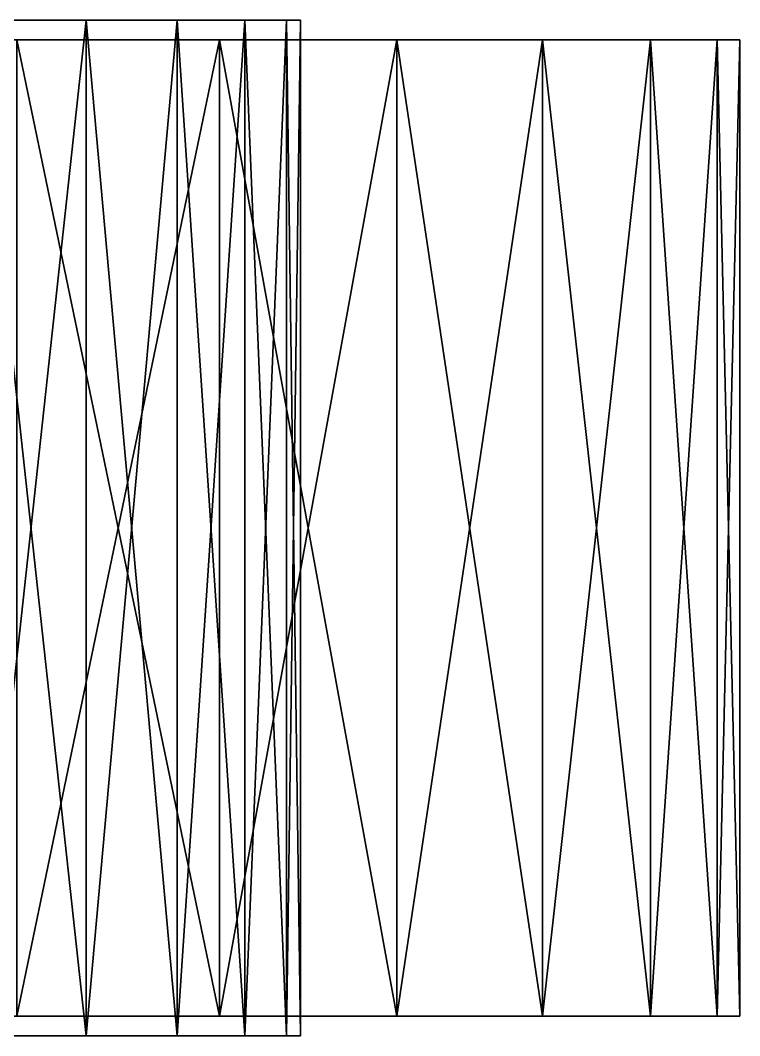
# Model space of a CAD drawing. Header units: millimetres. Extents: x -510 to 550, y -577 to 577.
# Drawn here: x 476.3 to 550, y 398 to 502 of the extents above; entities that cross this region are included whole.
import ezdxf

# ---------------------------------------------------------------- set-up
doc = ezdxf.new("R2010")
doc.units = ezdxf.units.MM
doc.layers.add('wheel_front_left_visual_0', color=7, linetype='Continuous', true_color=0x14171a)
doc.layers.add('wheel_front_left_visual_1', color=7, linetype='Continuous', true_color=0x7a858c)

msp = doc.modelspace()

# ---------------------------------------------------------------- linework, layer by layer
at = {"layer": 'wheel_front_left_visual_0', "true_color": 0x14171a}
for points in [[(430, 500, -280), (547.69, 500, -256.59), (550, 500, -280)], [(430, 500, -280), (540.87, 500, -234.08), (547.69, 500, -256.59)], [(430, 500, -280), (529.78, 500, -213.33), (540.87, 500, -234.08)], [(430, 500, -280), (514.85, 500, -195.15), (529.78, 500, -213.33)], [(430, 500, -280), (496.67, 500, -180.22), (514.85, 500, -195.15)], [(430, 500, -280), (475.92, 500, -169.13), (496.67, 500, -180.22)], [(430, 500, -280), (496.67, 500, -379.78), (475.92, 500, -390.87)], [(430, 500, -280), (514.85, 500, -364.85), (496.67, 500, -379.78)], [(430, 500, -280), (529.78, 500, -346.67), (514.85, 500, -364.85)], [(430, 500, -280), (540.87, 500, -325.92), (529.78, 500, -346.67)], [(430, 500, -280), (547.69, 500, -303.41), (540.87, 500, -325.92)], [(430, 500, -280), (550, 500, -280), (547.69, 500, -303.41)], [(496.67, 500, -180.22), (475.92, 500, -169.13), (475.92, 400, -169.13)], [(496.67, 500, -180.22), (475.92, 400, -169.13), (496.67, 400, -180.22)], [(475.92, 500, -390.87), (496.67, 500, -379.78), (496.67, 400, -379.78)], [(475.92, 500, -390.87), (496.67, 400, -379.78), (475.92, 400, -390.87)], [(514.85, 500, -195.15), (496.67, 500, -180.22), (496.67, 400, -180.22)], [(514.85, 500, -195.15), (496.67, 400, -180.22), (514.85, 400, -195.15)], [(496.67, 500, -379.78), (514.85, 500, -364.85), (514.85, 400, -364.85)], [(496.67, 500, -379.78), (514.85, 400, -364.85), (496.67, 400, -379.78)], [(529.78, 500, -213.33), (514.85, 500, -195.15), (514.85, 400, -195.15)], [(529.78, 500, -213.33), (514.85, 400, -195.15), (529.78, 400, -213.33)], [(514.85, 500, -364.85), (529.78, 500, -346.67), (529.78, 400, -346.67)], [(514.85, 500, -364.85), (529.78, 400, -346.67), (514.85, 400, -364.85)], [(540.87, 500, -234.08), (529.78, 500, -213.33), (529.78, 400, -213.33)], [(540.87, 500, -234.08), (529.78, 400, -213.33), (540.87, 400, -234.08)], [(529.78, 500, -346.67), (540.87, 500, -325.92), (540.87, 400, -325.92)], [(529.78, 500, -346.67), (540.87, 400, -325.92), (529.78, 400, -346.67)], [(547.69, 500, -256.59), (540.87, 500, -234.08), (540.87, 400, -234.08)], [(547.69, 500, -256.59), (540.87, 400, -234.08), (547.69, 400, -256.59)], [(540.87, 500, -325.92), (547.69, 500, -303.41), (547.69, 400, -303.41)], [(540.87, 500, -325.92), (547.69, 400, -303.41), (540.87, 400, -325.92)], [(550, 500, -280), (547.69, 500, -256.59), (547.69, 400, -256.59)], [(550, 500, -280), (547.69, 400, -256.59), (550, 400, -280)], [(547.69, 500, -303.41), (550, 500, -280), (550, 400, -280)], [(547.69, 500, -303.41), (550, 400, -280), (547.69, 400, -303.41)], [(550, 400, -280), (547.69, 400, -256.59), (430, 400, -280)], [(547.69, 400, -256.59), (540.87, 400, -234.08), (430, 400, -280)], [(540.87, 400, -234.08), (529.78, 400, -213.33), (430, 400, -280)], [(529.78, 400, -213.33), (514.85, 400, -195.15), (430, 400, -280)], [(514.85, 400, -195.15), (496.67, 400, -180.22), (430, 400, -280)], [(496.67, 400, -180.22), (475.92, 400, -169.13), (430, 400, -280)], [(475.92, 400, -390.87), (496.67, 400, -379.78), (430, 400, -280)], [(496.67, 400, -379.78), (514.85, 400, -364.85), (430, 400, -280)], [(514.85, 400, -364.85), (529.78, 400, -346.67), (430, 400, -280)], [(529.78, 400, -346.67), (540.87, 400, -325.92), (430, 400, -280)], [(540.87, 400, -325.92), (547.69, 400, -303.41), (430, 400, -280)], [(547.69, 400, -303.41), (550, 400, -280), (430, 400, -280)]]:
    msp.add_3dface(points, dxfattribs=at)
at = {"layer": 'wheel_front_left_visual_1', "true_color": 0x7a858c}
for points in [[(430, 502, -280), (503.56, 502, -265.37), (505, 502, -280)], [(430, 502, -280), (499.29, 502, -251.3), (503.56, 502, -265.37)], [(430, 502, -280), (492.36, 502, -238.33), (499.29, 502, -251.3)], [(430, 502, -280), (483.03, 502, -226.97), (492.36, 502, -238.33)], [(430, 502, -280), (471.67, 502, -217.64), (483.03, 502, -226.97)], [(430, 502, -280), (483.03, 502, -333.03), (471.67, 502, -342.36)], [(430, 502, -280), (492.36, 502, -321.67), (483.03, 502, -333.03)], [(430, 502, -280), (499.29, 502, -308.7), (492.36, 502, -321.67)], [(430, 502, -280), (503.56, 502, -294.63), (499.29, 502, -308.7)], [(430, 502, -280), (505, 502, -280), (503.56, 502, -294.63)], [(483.03, 502, -226.97), (471.67, 502, -217.64), (471.67, 398, -217.64)], [(483.03, 502, -226.97), (471.67, 398, -217.64), (483.03, 398, -226.97)], [(471.67, 502, -342.36), (483.03, 502, -333.03), (483.03, 398, -333.03)], [(471.67, 502, -342.36), (483.03, 398, -333.03), (471.67, 398, -342.36)], [(492.36, 502, -238.33), (483.03, 502, -226.97), (483.03, 398, -226.97)], [(492.36, 502, -238.33), (483.03, 398, -226.97), (492.36, 398, -238.33)], [(483.03, 502, -333.03), (492.36, 502, -321.67), (492.36, 398, -321.67)], [(483.03, 502, -333.03), (492.36, 398, -321.67), (483.03, 398, -333.03)], [(499.29, 502, -251.3), (492.36, 502, -238.33), (492.36, 398, -238.33)], [(499.29, 502, -251.3), (492.36, 398, -238.33), (499.29, 398, -251.3)], [(492.36, 502, -321.67), (499.29, 502, -308.7), (499.29, 398, -308.7)], [(492.36, 502, -321.67), (499.29, 398, -308.7), (492.36, 398, -321.67)], [(503.56, 502, -265.37), (499.29, 502, -251.3), (499.29, 398, -251.3)], [(503.56, 502, -265.37), (499.29, 398, -251.3), (503.56, 398, -265.37)], [(499.29, 502, -308.7), (503.56, 502, -294.63), (503.56, 398, -294.63)], [(499.29, 502, -308.7), (503.56, 398, -294.63), (499.29, 398, -308.7)], [(505, 502, -280), (503.56, 502, -265.37), (503.56, 398, -265.37)], [(505, 502, -280), (503.56, 398, -265.37), (505, 398, -280)], [(503.56, 502, -294.63), (505, 502, -280), (505, 398, -280)], [(503.56, 502, -294.63), (505, 398, -280), (503.56, 398, -294.63)], [(505, 398, -280), (503.56, 398, -265.37), (430, 398, -280)], [(503.56, 398, -265.37), (499.29, 398, -251.3), (430, 398, -280)], [(499.29, 398, -251.3), (492.36, 398, -238.33), (430, 398, -280)], [(492.36, 398, -238.33), (483.03, 398, -226.97), (430, 398, -280)], [(483.03, 398, -226.97), (471.67, 398, -217.64), (430, 398, -280)], [(471.67, 398, -342.36), (483.03, 398, -333.03), (430, 398, -280)], [(483.03, 398, -333.03), (492.36, 398, -321.67), (430, 398, -280)], [(492.36, 398, -321.67), (499.29, 398, -308.7), (430, 398, -280)], [(499.29, 398, -308.7), (503.56, 398, -294.63), (430, 398, -280)], [(503.56, 398, -294.63), (505, 398, -280), (430, 398, -280)]]:
    msp.add_3dface(points, dxfattribs=at)

doc.saveas('drawing.dxf')
